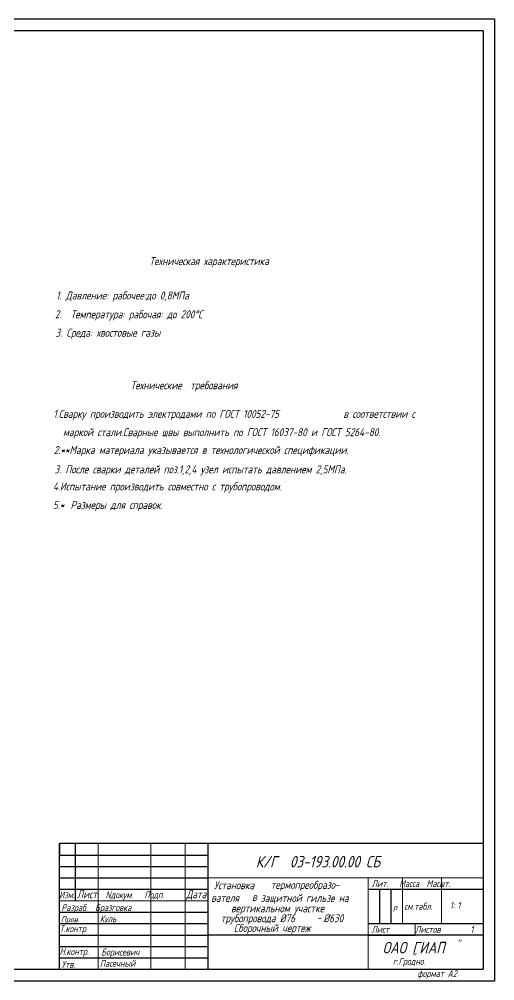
# Model space of a CAD drawing. Extents: x 647 to 2576, y 458 to 879.
# Drawn here: x 1033.1 to 1240.9, y 457.9 to 878.5 of the extents above; entities that cross this region are included whole.
import ezdxf
from ezdxf.enums import TextEntityAlignment as Align

# ---------------------------------------------------------------- set-up
doc = ezdxf.new("R2010")
doc.units = 0
doc.header["$LTSCALE"] = 0.5
doc.header["$MEASUREMENT"] = 0
doc.layers.get('0').update_dxf_attribs({"linetype": 'CONTINUOUS'})
doc.styles.add('ROMANC', font='romanc', dxfattribs={"width": 0.8, "oblique": 15, "height": 3.5})

msp = doc.modelspace()

# ---------------------------------------------------------------- linework, layer by layer
for p, q in [((1240.88, 878.53), (646.88, 878.53)), ((1240.88, 457.93), (1240.88, 878.53)), ((1050.58, 518.03), (1050.58, 512.33)), ((1050.58, 512.93), (1115.58, 512.93)), ((1050.58, 507.93), (1115.58, 507.93)), ((1050.58, 502.93), (1115.58, 502.93)), ((1190.58, 482.93), (1190.58, 497.93)), ((1195.58, 482.93), (1195.58, 497.93)), ((1050.58, 487.93), (1115.58, 487.93)), ((1050.58, 482.93), (1115.58, 482.93)), ((1050.58, 477.93), (1115.58, 477.93)), ((1185.58, 477.93), (1206.08, 477.93)), ((1050.58, 472.93), (1115.58, 472.93)), ((1050.58, 467.93), (1115.58, 467.93)), ((1050.58, 462.93), (1050.58, 467.93)), ((1235.88, 462.93), (1050.58, 462.93)), ((646.88, 457.93), (1240.88, 457.93))]:
    msp.add_line(p, q)
for points, const_width in [([(1235.88, 873.53), (666.88, 873.53)], 0.5), ([(1235.88, 462.93), (1235.88, 873.53)], 0.5), ([(1235.88, 845.2), (1235.88, 860.2)], 0.5), ([(1235.88, 462.93), (1235.88, 711.63)], 0.5), ([(1050.58, 518.03), (1235.88, 518.03)], 0.5), ([(1050.58, 462.93), (1050.58, 518.03)], 0.5), ([(1057.58, 492.93), (1057.58, 518.03)], 0.5), ([(1067.58, 462.93), (1067.58, 518.03)], 0.5), ([(1090.58, 462.93), (1090.58, 518.03)], 0.5), ([(1105.58, 462.93), (1105.58, 518.03)], 0.5), ([(1115.58, 462.93), (1115.58, 518.03)], 0.5), ([(1115.58, 502.93), (1235.88, 502.93)], 0.5), ([(1185.58, 462.93), (1185.58, 502.93)], 0.5), ([(1200.58, 482.93), (1200.58, 502.93)], 0.5), ([(1217.58, 482.93), (1217.58, 502.93)], 0.5), ([(1050.58, 497.93), (1115.58, 497.93)], 0.5), ([(1185.58, 497.93), (1235.88, 497.93)], 0.5), ([(1050.58, 492.93), (1115.58, 492.93)], 0.5), ([(1185.58, 482.93), (1235.88, 482.93)], 0.5), ([(1206.08, 477.93), (1206.08, 482.83)], 0.5), ([(1115.58, 477.93), (1235.88, 477.93)], 0.5), ([(654.88, 462.93), (1235.88, 462.93)], 0.55)]:
    msp.add_lwpolyline(points, dxfattribs=dict(const_width=const_width))

# ---------------------------------------------------------------- texts
at = {"style": 'ROMANC', "oblique": 15, "width": 0.8}
for s, height, p in [('Техническая характеристика', 3.5, (1089.93, 770.98)), ('1. Давление: рабочее:до 0,8МПа', 3.5, (1049.17, 755.94)), ('Температура: рабочая: до 200%%dС', 3.5, (1055.48, 747.7)), ('3. Среда: хвостовые газы ', 3.5, (1048.89, 739.65)), ('Технические  требования', 3.5, (1081.68, 716.66)), ('1.Сварку производить электродами по ГОСТ 10052-75', 3.5, (1047.97, 704.15)), (' в соответствии с', 3.5, (1172.87, 704.15)), ('маркой стали.Сварные швы выполнить по ГОСТ 16037-80 и ГОСТ 5264-80.', 3.5, (1052.17, 696.15)), ('2.**Марка материала указывается в технологической спецификации.', 3.5, (1048.17, 688.35)), ('3. После сварки деталей поз.1,2,4 узел испытать давлением 2,5МПа.   ', 3.5, (1048.44, 679.9)), ('4.Испытание производить совместно с трубопроводом.', 3.5, (1047.77, 672.41)), ('5.*', 3.5, (1047.77, 664.31)), ('Размеры для справок.', 3.5, (1055.47, 664.31)), ('К/Г', 5, (1136.45, 507.47)), ('03-193.00.00 СБ', 5, (1151.33, 507.52)), ('Установка', 3.5, (1118.182, 497.96)), (' термопреобразо-', 3.5, (1141.092, 498.126)), ('Лит.   Масса  Масшт.', 3, (1187.08, 498.93)), ('Изм.', 3, (1050.48, 494.03)), ('Nдокум.   Подп.   ', 3, (1070.78, 494.03)), ('вателя', 3.5, (1116.903, 492.441)), ('в', 3.5, (1134.77, 492.87)), ('защитной гильзе на', 3.5, (1138.633, 492.372)), ('1:', 3, (1221.28, 489.43)), ('1', 3, (1224.58, 489.43)), ('Разраб.  Бразговка', 3, (1051.48, 488.43)), ('вертикальном участке', 3.5, (1125.6, 487.872)), ('р', 2.5, (1196.43, 488.82)), ('см.табл.', 3, (1201.38, 489.03)), ('Пров.     ', 2.5, (1051.28, 483.53)), ('Куль', 3, (1068.28, 483.53)), ('трубопровода %%c76', 3.5, (1121.11, 483.522)), ('-', 3.5, (1163.02, 483.842)), ('%%c630', 3.5, (1165.963, 483.522)), ('Т.контр.', 3, (1050.68, 479.23)), ('Сборочный чертеж', 3.5, (1126.825, 479.261)), ('Лист       Листов', 3, (1186.98, 478.93)), ('1', 3, (1230.28, 478.93)), ('"', 3.5, (1223.95, 471.9)), ('Н.контр. ', 3, (1050.68, 469.23)), ('Борисевич', 3, (1068.9, 468.96)), ('ОАО ГИАП', 5, (1191.88, 469.93)), ('Пасечный', 3, (1068.28, 464.03)), ('г.Гродно.', 3, (1196.38, 464.93)), ('"', 3.5, (1204.16, 465.92)), ('Утв.    ', 3, (1051.58, 463.63)), ('формат А2', 3, (1207.08, 459.53))]:
    msp.add_text(s, height=height, dxfattribs=at).set_placement(p)
msp.add_text('2. ', height=3.5, rotation=2, dxfattribs=at).set_placement((1048.68, 747.7))
at = {"style": 'ROMANC', "oblique": 15}
for s, width, p, p2 in [('Лист', 0.586667, (1058.28, 494.03), (1067.08, 494.03)), ('Дата', 0.56129, (1106.08, 494.03), (1114.78, 494.03))]:
    msp.add_text(s, height=3.5, dxfattribs=dict(at, width=width)).set_placement(p, p2, align=Align.FIT)

doc.saveas('drawing.dxf')
